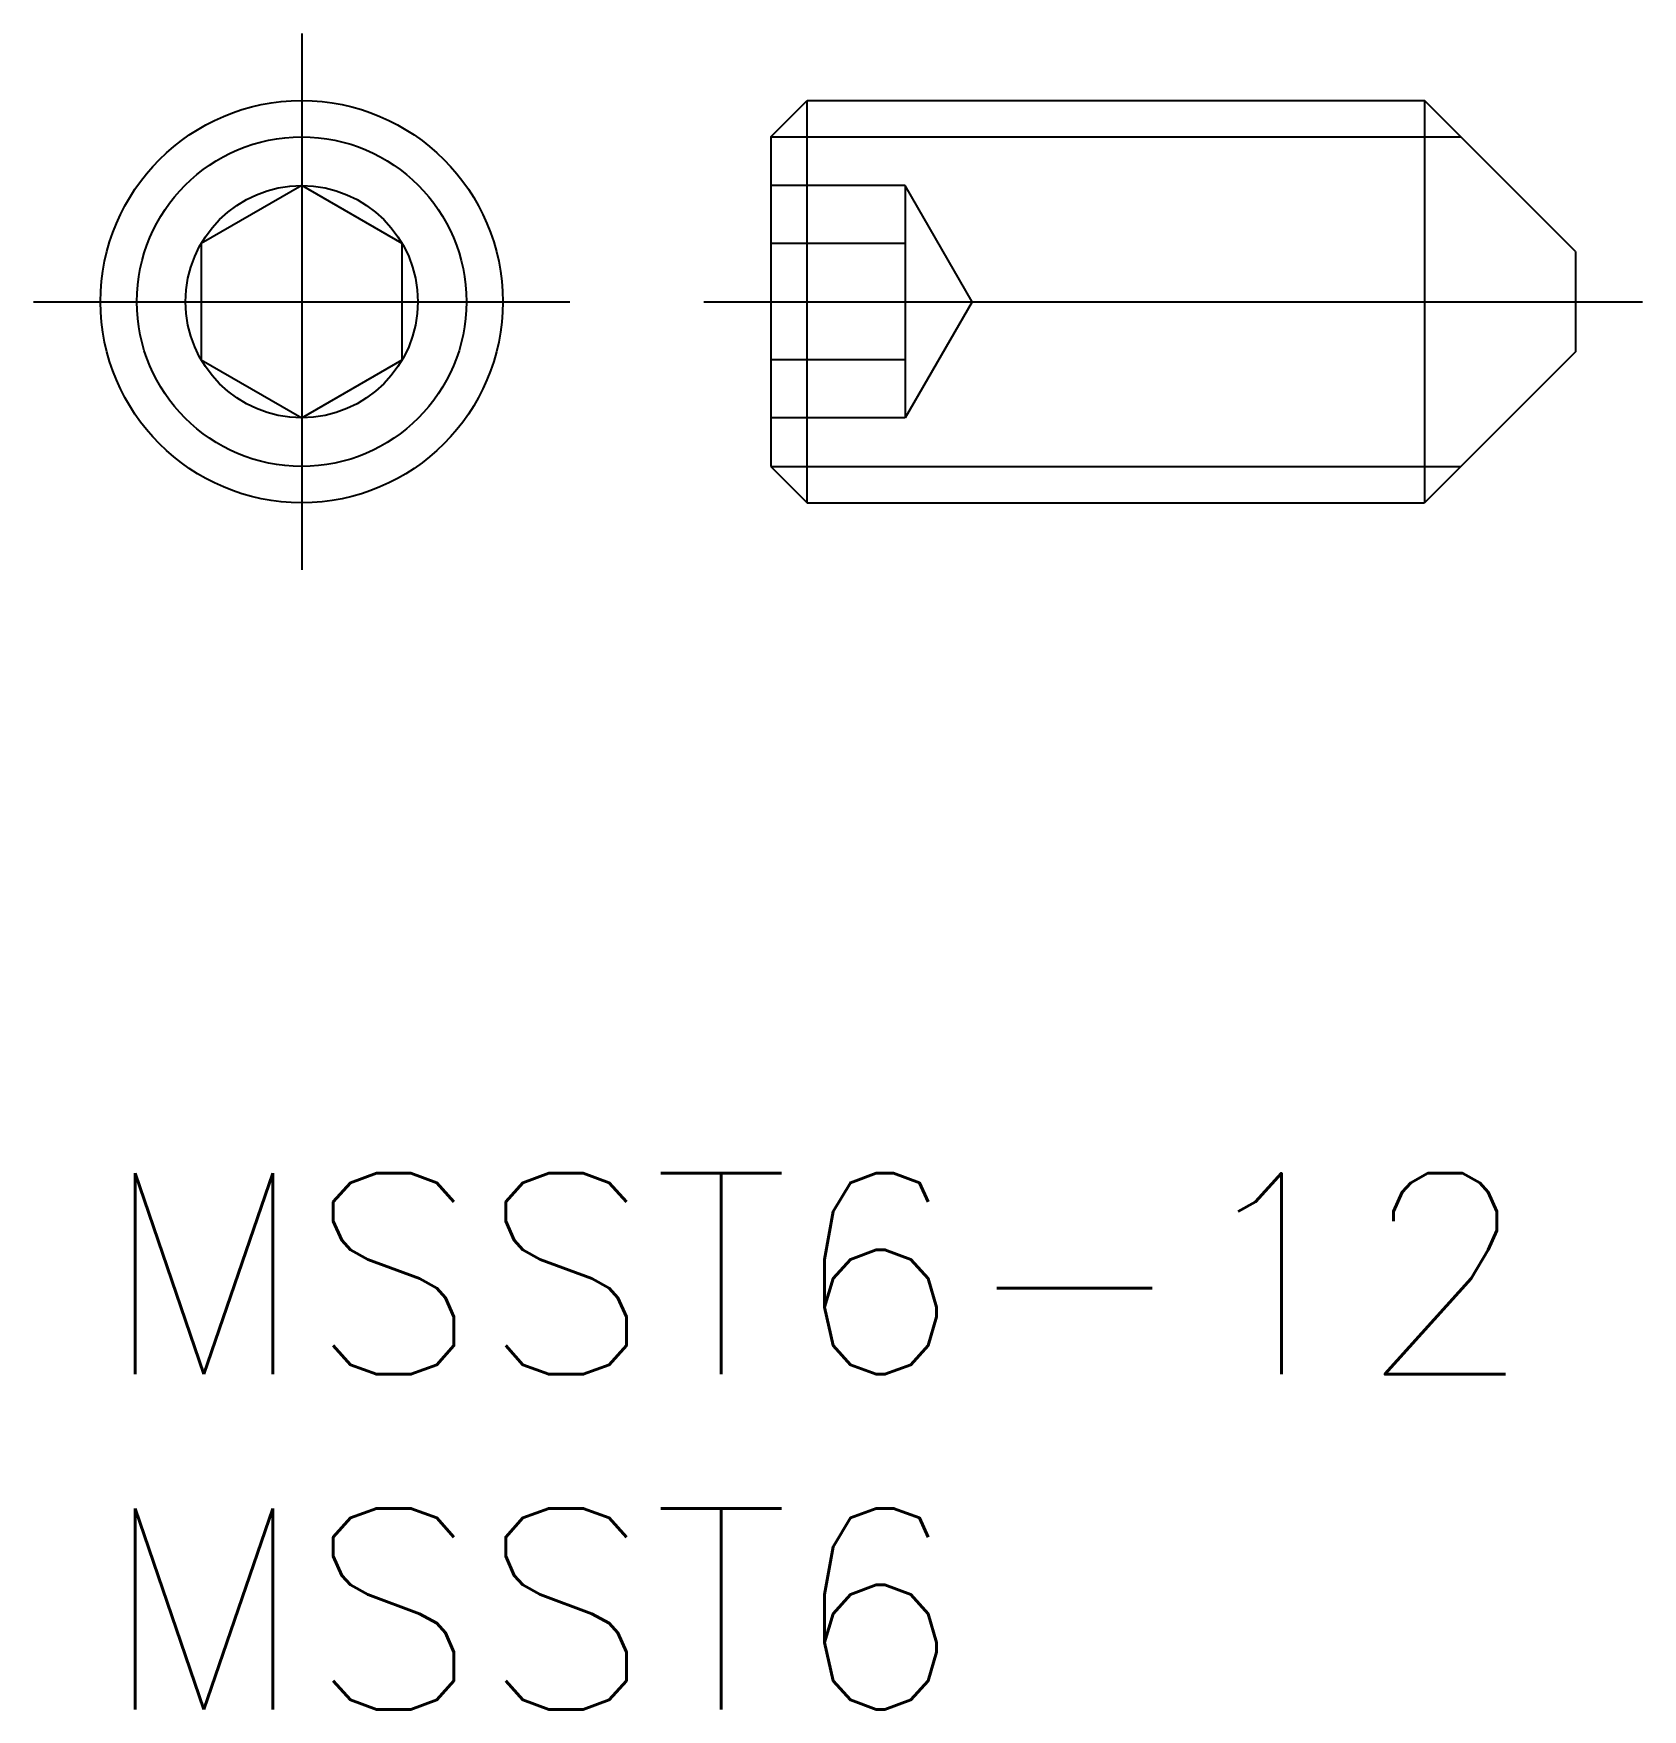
# Model space of a CAD drawing. Extents: x -1 to 23, y -8 to 17.
import ezdxf

# ---------------------------------------------------------------- set-up
doc = ezdxf.new("R2010")
doc.units = 0
doc.header["$LTSCALE"] = 0.5
doc.linetypes.add('CENTER', pattern=[50.8, 31.75, -6.35, 6.35, -6.35])
doc.linetypes.add('DASHED', pattern=[19.05, 12.7, -6.35])
for name, color, linetype in [('MSM_CENTER', 1, 'CENTER'), ('MSM_CONTINUOUS', 7, 'CONTINUOUS'), ('MSM_DASHED', 4, 'DASHED'), ('MSM_NARROW', 5, 'CONTINUOUS'), ('MSM_PART_NUMBER', 7, 'CONTINUOUS')]:
    doc.layers.add(name, color=color, linetype=linetype)
doc.styles.get("Standard").update_dxf_attribs({"font": 'txt.shx', "height": 1, "bigfont": 'bigfont.shx'})

# ---------------------------------------------------------------- blocks, each defined once
blk = doc.blocks.new('*U2')
at = {"layer": 'MSM_PART_NUMBER'}
blk.add_text('MSST6-12', height=3, dxfattribs=at).set_placement((0, -3))
blk = doc.blocks.new('*U3')
at = {"layer": 'MSM_PART_NUMBER'}
blk.add_text('MSST6', height=3, dxfattribs=at).set_placement((0, -8))

msp = doc.modelspace()

# ---------------------------------------------------------------- linework, layer by layer
at = {"layer": 'MSM_CENTER'}
for p, q in [((3, 17), (3, 9)), ((-1, 13), (7, 13)), ((9, 13), (23, 13))]:
    msp.add_line(p, q, dxfattribs=at)
at = {"layer": 'MSM_CONTINUOUS'}
for p, q in [((10.541, 16), (19.75, 16)), ((22, 13.75), (19.75, 16)), ((19.75, 16), (19.75, 10)), ((10, 15.458), (10.541, 16)), ((10.541, 10), (10.541, 16)), ((10, 15.458), (10, 10.541)), ((3, 14.732), (1.5, 13.866)), ((4.5, 13.866), (3, 14.732)), ((1.5, 13.866), (1.5, 12.134)), ((4.5, 12.134), (4.5, 13.866)), ((22, 13.75), (22, 12.25)), ((1.5, 12.134), (3, 11.268)), ((3, 11.268), (4.5, 12.134)), ((22, 12.25), (19.75, 10)), ((10, 10.541), (10.541, 10)), ((10.541, 10), (19.75, 10))]:
    msp.add_line(p, q, dxfattribs=at)
for radius in [3, 1.732]:
    msp.add_circle((3, 13), radius, dxfattribs=at)
at = {"layer": 'MSM_DASHED'}
for p, q in [((12, 14.732), (10, 14.732)), ((12, 14.732), (12, 11.268)), ((13, 13), (12, 14.732)), ((12, 13.866), (10, 13.866)), ((13, 13), (12, 11.268)), ((12, 12.134), (10, 12.134)), ((12, 11.268), (10, 11.268))]:
    msp.add_line(p, q, dxfattribs=at)
at = {"layer": 'MSM_NARROW'}
for p, q in [((10, 15.458), (20.292, 15.458)), ((10, 10.541), (20.292, 10.541))]:
    msp.add_line(p, q, dxfattribs=at)
msp.add_circle((3, 13), 2.458, dxfattribs=at)

# ---------------------------------------------------------------- block references
at = {"layer": 'MSM_CONTINUOUS'}
for name in ['*U2', '*U3']:
    msp.add_blockref(name, (0, 0), dxfattribs=at)

doc.saveas('drawing.dxf')
